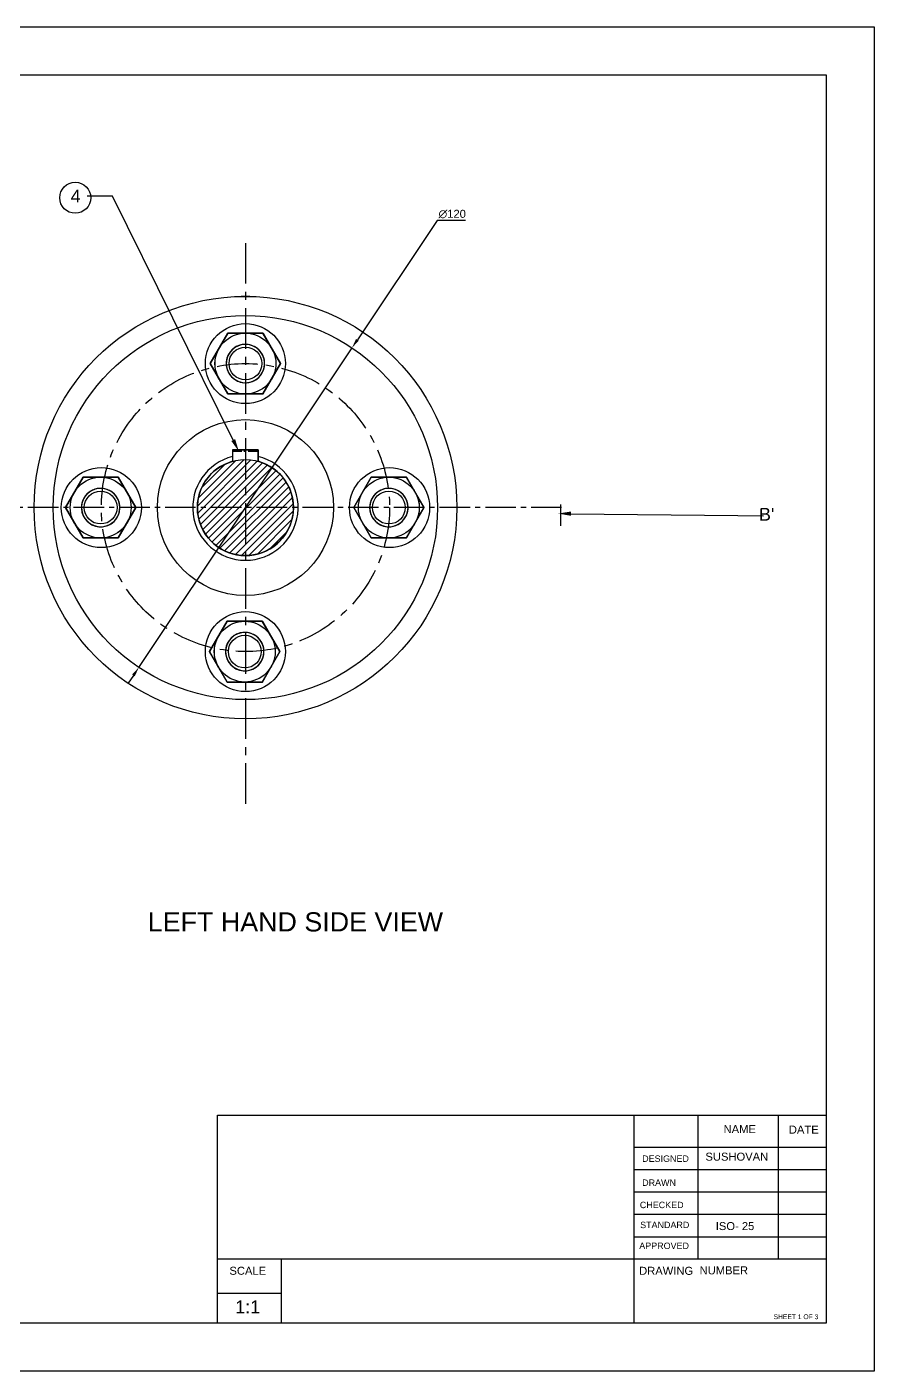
# Model space of a CAD drawing. Header units: millimetres. Extents: x 99 to 2102, y 161 to 581.
# Drawn here: x 1837.8 to 2102.4, y 161 to 581 of the extents above; entities that cross this region are included whole.
import ezdxf
from ezdxf import colors
from ezdxf.entities.mleader import LeaderData, LeaderLine
from ezdxf.math import Vec2, Vec3

# ---------------------------------------------------------------- set-up
doc = ezdxf.new("R2010")
doc.units = ezdxf.units.MM
doc.linetypes.add('CENTER', pattern=[50.8, 31.75, -6.35, 6.35, -6.35])
doc.linetypes.add('CENTER2', pattern=[28.575, 19.05, -3.175, 3.175, -3.175])
doc.styles.get("Standard").update_dxf_attribs({"font": 'arial.ttf'})
doc.dimstyles.new('ISO-25', dxfattribs={"dimtxt": 2.5, "dimasz": 3, "dimexe": 1.25, "dimexo": 0.625, "dimtad": 1, "dimtoh": 1, "dimdsep": 46, "dimtxsty": 'Standard', "dimcen": 2.5, "dimclrd": 4, "dimclrt": 2, "dimadec": 0, "dimazin": 0, "dimtfac": 1, "dimtmove": 0, "dimatfit": 3, "dimfxl": 1, "dimarcsym": 0})

# ---------------------------------------------------------------- blocks, each defined once
blk = doc.blocks.new('*U66')
at = {"color": 0, "linetype": 'Continuous'}
for p, q in [((5.48, 19), (0, 9.5)), ((16.45, 19), (5.48, 19)), ((16.45, 19), (21.94, 9.5)), ((5.48, 0), (0, 9.5)), ((16.45, 0), (21.94, 9.5)), ((16.45, 0), (5.48, 0))]:
    blk.add_line(p, q, dxfattribs=at)
for radius in [9.5, 5.12]:
    blk.add_circle((10.97, 9.5), radius, dxfattribs=at)
blk.add_arc((10.97, 9.5), 6, 340, 250, dxfattribs=at)
blk = doc.blocks.new('*U67')
at = {"color": 0, "linetype": 'ByBlock', "lineweight": -2, "transparency": 16777216}
for p, rotation in [((1493.93, -130.13), 59.99999999999999), ((1504.9, -120.63), 120), ((1488.45, -101.63), 239.9999999999999), ((1477.48, -111.13), 299.9999999999999), ((1502.16, -106.38), 180)]:
    blk.add_blockref('*U66', p, dxfattribs=dict(at, rotation=rotation))
blk.add_blockref('*U66', (1480.22, -125.38), dxfattribs=at)
blk = doc.blocks.new('*U68')
at = {"color": 0, "linetype": 'Continuous'}
for p, q in [((5.48, 19), (0, 9.5)), ((16.45, 19), (5.48, 19)), ((16.45, 19), (21.94, 9.5)), ((5.48, 0), (0, 9.5)), ((16.45, 0), (21.94, 9.5)), ((16.45, 0), (5.48, 0))]:
    blk.add_line(p, q, dxfattribs=at)
for radius in [9.5, 5.12]:
    blk.add_circle((10.97, 9.5), radius, dxfattribs=at)
blk.add_arc((10.97, 9.5), 6, 340, 250, dxfattribs=at)
blk = doc.blocks.new('*U69')
at = {"color": 0, "linetype": 'ByBlock', "lineweight": -2, "transparency": 16777216}
for p, rotation in [((1493.93, -130.13), 59.99999999999999), ((1504.9, -120.63), 120), ((1488.45, -101.63), 239.9999999999999), ((1477.48, -111.13), 299.9999999999999), ((1502.16, -106.38), 180)]:
    blk.add_blockref('*U68', p, dxfattribs=dict(at, rotation=rotation))
blk.add_blockref('*U68', (1480.22, -125.38), dxfattribs=at)
blk = doc.blocks.new('*U70')
at = {"color": 0, "linetype": 'Continuous'}
for p, q in [((5.48, 19), (0, 9.5)), ((16.45, 19), (5.48, 19)), ((16.45, 19), (21.94, 9.5)), ((5.48, 0), (0, 9.5)), ((16.45, 0), (21.94, 9.5)), ((16.45, 0), (5.48, 0))]:
    blk.add_line(p, q, dxfattribs=at)
for radius in [9.5, 5.12]:
    blk.add_circle((10.97, 9.5), radius, dxfattribs=at)
blk.add_arc((10.97, 9.5), 6, 340, 250, dxfattribs=at)
blk = doc.blocks.new('*U71')
at = {"color": 0, "linetype": 'ByBlock', "lineweight": -2, "transparency": 16777216}
for p, rotation in [((1493.93, -130.13), 59.99999999999999), ((1504.9, -120.63), 120), ((1488.45, -101.63), 239.9999999999999), ((1477.48, -111.13), 299.9999999999999), ((1502.16, -106.38), 180)]:
    blk.add_blockref('*U70', p, dxfattribs=dict(at, rotation=rotation))
blk.add_blockref('*U70', (1480.22, -125.38), dxfattribs=at)
blk = doc.blocks.new('*U72')
at = {"color": 0, "linetype": 'Continuous'}
for p, q in [((5.48, 19), (0, 9.5)), ((16.45, 19), (5.48, 19)), ((16.45, 19), (21.94, 9.5)), ((5.48, 0), (0, 9.5)), ((16.45, 0), (21.94, 9.5)), ((16.45, 0), (5.48, 0))]:
    blk.add_line(p, q, dxfattribs=at)
for radius in [9.5, 5.12]:
    blk.add_circle((10.97, 9.5), radius, dxfattribs=at)
blk.add_arc((10.97, 9.5), 6, 340, 250, dxfattribs=at)
blk = doc.blocks.new('*U73')
at = {"color": 0, "linetype": 'ByBlock', "lineweight": -2, "transparency": 16777216}
for p, rotation in [((1493.93, -130.13), 59.99999999999999), ((1504.9, -120.63), 120), ((1488.45, -101.63), 239.9999999999999), ((1477.48, -111.13), 299.9999999999999), ((1502.16, -106.38), 180)]:
    blk.add_blockref('*U72', p, dxfattribs=dict(at, rotation=rotation))
blk.add_blockref('*U72', (1480.22, -125.38), dxfattribs=at)
blk = doc.blocks.new('*D76')
at = {"color": 4, "lineweight": -2, "ltscale": 0.5, "transparency": 16777216}
for p, q in [((1965.91, 520.54), (1941.02, 483.23)), ((1974.77, 520.54), (1965.91, 520.54)), ((1872.79, 380.89), (1939.36, 480.73)), ((1871.12, 378.39), (1869.46, 375.9))]:
    blk.add_line(p, q, dxfattribs=at)
at = {"color": 4, "ltscale": 0.5, "transparency": 16777216}
for points in [[(1940.61, 483.5), (1941.44, 482.95), (1939.36, 480.73)], [(1870.71, 378.67), (1871.54, 378.12), (1872.79, 380.89)]]:
    blk.add_solid(points, dxfattribs=at)
at = {"layer": 'Defpoints', "color": 0, "ltscale": 0.5, "transparency": 16777216}
for p in [(1939.36, 480.73), (1872.79, 380.89)]:
    blk.add_point(p, dxfattribs=at)
at = {"color": 2, "ltscale": 0.5, "transparency": 16777216, "insert": (1970.65, 522.52), "char_height": 2.5, "attachment_point": 5}
blk.add_mtext('∅120', dxfattribs=at)

msp = doc.modelspace()

# ---------------------------------------------------------------- hatches: boundary and pattern name
at = {"ltscale": 0.5}
h = msp.add_hatch(dxfattribs=at)
h.set_pattern_fill('ANSI31', color=256, scale=0.5)
h.set_pattern_definition([(45, (414.8833, 591.6915), (-1.122532, 1.122532), [])])
h.paths.add_polyline_path([(1906.073, 445.809, 0.4142136), (1891.073, 430.809), (1906.073, 430.809)])
h.paths.add_polyline_path([(1906.073, 430.809), (1891.073, 430.809, 0.4142136), (1906.073, 415.809)])
h.paths.add_polyline_path([(1906.073, 445.809), (1906.073, 430.809), (1921.073, 430.809, 0.4142136)])
h.paths.add_polyline_path([(1921.073, 430.809), (1906.073, 430.809), (1906.073, 415.809, 0.4142136)])

# ---------------------------------------------------------------- linework, layer by layer
for p, q in [((1508.387, 581.003), (2102.387, 581.003)), ((2102.387, 581.003), (2102.387, 161.003)), ((1523.387, 566.003), (2087.387, 566.003)), ((2087.387, 566.003), (2087.387, 176.003)), ((1907.405, 496.796), (1904.742, 496.796)), ((1902.073, 448.809), (1910.073, 448.809)), ((1902.073, 448.809), (1902.073, 445.266)), ((1910.073, 448.809), (1910.073, 445.266)), ((1910.073, 441.116), (1910.073, 441.116)), ((1897.387, 241.003), (2087.387, 241.003)), ((1897.387, 176.003), (1897.387, 241.003)), ((2027.387, 241.003), (2027.387, 176.003)), ((2047.387, 241.003), (2047.387, 196.003)), ((2072.387, 241.003), (2072.387, 196.003)), ((2087.387, 241.003), (2087.387, 176.003)), ((2027.387, 231.003), (2087.387, 231.003)), ((2027.387, 224.003), (2087.387, 224.003)), ((2027.387, 217.003), (2087.387, 217.003)), ((2027.387, 210.003), (2087.387, 210.003)), ((2027.387, 203.003), (2087.387, 203.003)), ((2087.387, 196.003), (1897.387, 196.003)), ((1917.387, 176.003), (1917.387, 196.003)), ((1897.387, 185.381), (1917.387, 185.381)), ((2087.387, 176.003), (1523.387, 176.003)), ((2087.387, 176.003), (1897.387, 176.003)), ((2102.387, 161.003), (1508.387, 161.003))]:
    msp.add_line(p, q)
at = {"color": 85, "linetype": 'CENTER', "ltscale": 0.4, "true_color": 0x58ba48}
msp.add_line((1906.073, 513.474), (1906.073, 338.249), dxfattribs=at)
at = {"ltscale": 0.5}
for p, q in [((1910.073, 448.809), (1902.073, 448.809)), ((1902.073, 448.809), (1902.073, 445.266)), ((1910.073, 445.266), (1910.073, 448.809))]:
    msp.add_line(p, q, dxfattribs=at)
at = {"color": 85, "linetype": 'CENTER', "ltscale": 0.1, "true_color": 0x58ba48}
msp.add_line((1910.073, 448.329), (1902.073, 448.329), dxfattribs=at)
at = {"color": 3, "linetype": 'CENTER2', "ltscale": 0.5}
for p, q in [((2004.825, 430.809), (1618.243, 430.809)), ((2004.442, 431.766), (2004.442, 425.142))]:
    msp.add_line(p, q, dxfattribs=at)
at = {"color": 4, "linetype": 'ByBlock', "lineweight": -2, "ltscale": 0.5}
msp.add_line((2059.837, 428.289), (2067.836, 428.194), dxfattribs=at)
msp.add_lwpolyline([(2007.721, 428.906), (2059.837, 428.289)], dxfattribs=at)
at = {"ltscale": 0.5}
for centre, radius in [((1852.931, 527.608), 4.842), ((1906.073, 430.809), 15)]:
    msp.add_circle(centre, radius, dxfattribs=at)
for centre, radius in [((1906.073, 430.809), 66), ((1906.073, 430.809), 60), ((1906.073, 475.809), 12.5), ((1906.073, 430.809), 27.5), ((1861.073, 430.809), 12.5), ((1951.073, 430.809), 12.5), ((1906.073, 385.809), 12.5)]:
    msp.add_circle(centre, radius)
at = {"color": 85, "linetype": 'CENTER', "ltscale": 0.4, "true_color": 0x58ba48}
msp.add_circle((1906.073, 430.809), 45, dxfattribs=at)
for radius, start, end in [(16.457, 104.06719, 75.93281), (15, 105.46601, 74.53399)]:
    msp.add_arc((1906.073, 430.809), radius, start, end)
at = {"color": 4, "ltscale": 0.5}
msp.add_solid([(2007.713, 428.239), (2003.721, 428.953), (2007.729, 429.572)], dxfattribs=at)

# ---------------------------------------------------------------- block references
for name, p in [('*U67', (414.883, 591.692)), ('*U73', (369.675, 546.692)), ('*U69', (459.675, 546.692)), ('*U71', (414.675, 501.692))]:
    msp.add_blockref(name, p)

# ---------------------------------------------------------------- texts
at = {"color": 4, "ltscale": 0.5, "insert": (2071.251, 430.701), "char_height": 4, "attachment_point": 3, "rotation": 359.58194}
msp.add_mtext("B'", dxfattribs=at)
at = {"ltscale": 0.5, "attachment_point": 1}
for s, width, insert, char_height in [('LEFT HAND SIDE VIEW ', 227.6521, (1875.585, 304.37), 6), ('1:1', 12.70815, (1902.896, 183.09), 4)]:
    msp.add_mtext_dynamic_manual_height_columns(s, width=width, gutter_width=12.5, heights=[0], dxfattribs=dict(at, insert=insert, char_height=char_height))
at = {"attachment_point": 1}
for s, width, heights, insert, char_height in [('NAME', 3.44802, [0], (2055.391, 237.866), 2.5), ('DATE', 0.18105, [0], (2075.766, 237.708), 2.5), ('SUSHOVAN', 20.90487, [0], (2049.719, 229.26), 2.5), ('ISO- 25', 18.80439, [0], (2052.945, 207.572), 2.5), ('SCALE', 12.97502, [0], (1901.081, 193.609), 2.5), ('DRAWING ', 3.44802, [6.752], (2029.012, 193.594), 2.5), ('NUMBER', 23.24358, [0], (2047.898, 193.734), 2.5), ('SHEET 1 OF 3', 27.60175, [0], (2070.996, 178.739), 1.5)]:
    msp.add_mtext_dynamic_manual_height_columns(s, width=width, gutter_width=12.5, heights=heights, dxfattribs=dict(at, insert=insert, char_height=char_height))
at = {"ltscale": 0.5, "char_height": 2, "width": 21.74454, "attachment_point": 1}
for s, insert in [('DESIGNED', (2029.963, 228.392)), ('DRAWN', (2029.963, 220.885)), ('CHECKED', (2029.238, 213.92)), ('STANDARD', (2029.329, 207.68)), ('APPROVED', (2029.057, 201.157))]:
    msp.add_mtext(s, dxfattribs=dict(at, insert=insert))

# ---------------------------------------------------------------- dimensions: what is measured, and where the dimension line sits
at = {"ltscale": 0.5}
dim = msp.add_diameter_dim_2p(p1=(1872.788, 380.889), p2=(1939.359, 480.73), dimstyle='ISO-25', dxfattribs=at)
dim.commit()
dim.dimension.update_dxf_attribs({"geometry": '*D76', "text_midpoint": (1970.649, 520.545), "dimtype": 163})

# ---------------------------------------------------------------- leaders
at = {"color": 4, "ltscale": 0.5}
ml = msp.add_multileader_mtext('Standard', dxfattribs=at)
ml.set_content('4', color=4)
ml.set_leader_properties()
ml.build(insert=Vec2(0, 0))
ctx = ml.context
ctx.base_point, ctx.plane_origin = Vec3(1849.851, 528.141), Vec3(1904.038, 448.329)
ctx.text_align_type = 2
notes = []
notes.append((ctx, [(0, (1, 1, 0), (1864.618, 528.141), (-1, 0), 8, [(0, [(1904.038, 448.329)], 0, [])])]))
ctx.mtext.insert, ctx.mtext.alignment, ctx.mtext.flow_direction = Vec3(1854.618, 530.141), 3, 5
for ctx, leaders in notes:
    for number, flags, end, landing, length, lines in leaders:
        leader = LeaderData()
        leader.index, (leader.has_last_leader_line, leader.has_dogleg_vector, leader.attachment_direction) = number, flags
        leader.last_leader_point, leader.dogleg_vector, leader.dogleg_length = Vec3(end), Vec3(landing), length
        for number, points, colour, breaks in lines:
            line = LeaderLine()
            line.index, line.vertices, line.color, line.breaks = number, Vec3.list(points), colors.encode_raw_color(colour), breaks
            leader.lines.append(line)
        ctx.leaders.append(leader)

doc.saveas('drawing.dxf')
